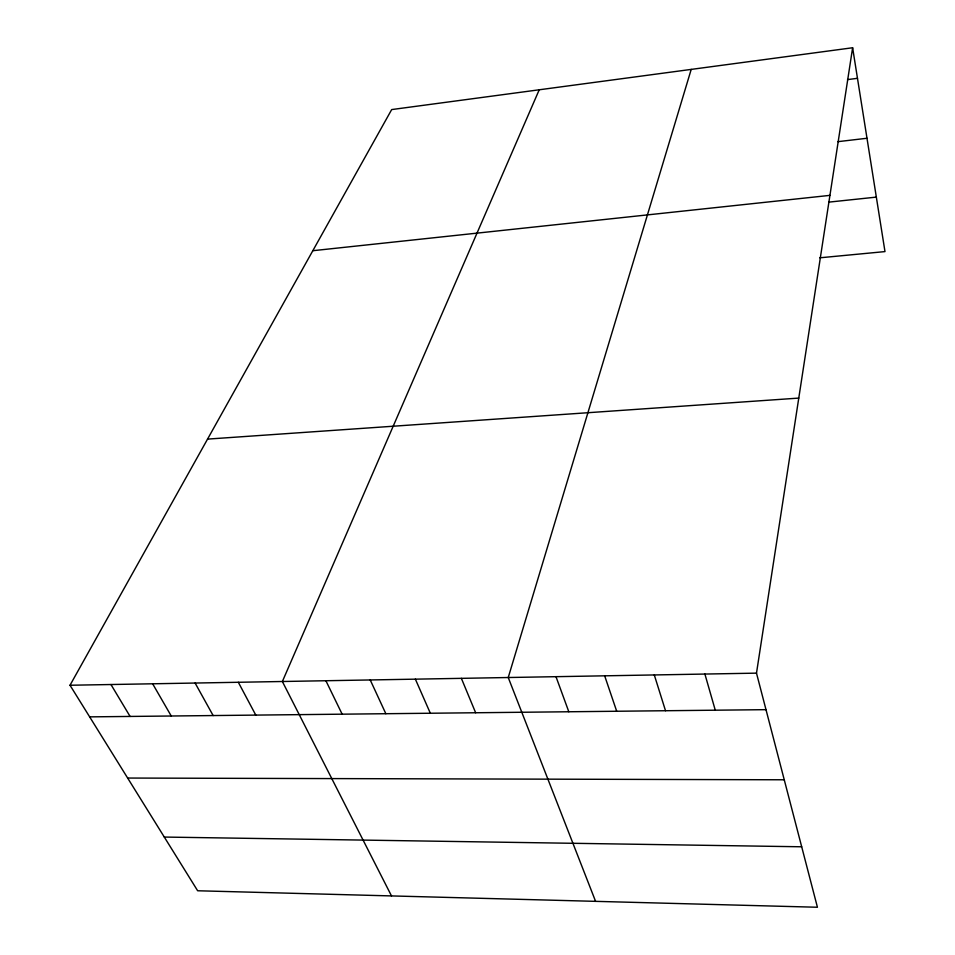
<?xml version="1.0" encoding="UTF-8"?>
<svg xmlns="http://www.w3.org/2000/svg" width="955" height="955" viewBox="0 0 955 955"><rect width="100%" height="100%" fill="white"/><g stroke="black" fill="none" stroke-linecap="round" stroke-linejoin="round"><path stroke-width="1.43" d="M756.491 673.144L852.624 47.75L391.681 109.574L70.013 685.248L197.649 890.764L817.432 907.25L756.491 673.144L70.013 685.248M691.205 69.405L508.239 677.525L595.586 901.353M539.229 89.782L282.37 681.512L391.502 895.921M847.527 79.599L857.483 78.322M837.905 141.662L866.997 138.26M312.822 250.711L829.931 195.369M828.845 202.126L876.344 197.112M819.784 257.814L884.987 251.595L852.624 47.75M207.545 439.109L798.774 398.092M89.651 716.871L765.994 709.661M127.648 778.05L784.246 779.781M164.284 837.058L801.687 846.787M110.959 684.532L130.095 716.441M152.645 683.792L171.243 716.011M195.107 683.04L213.144 715.558M238.332 682.288L255.797 715.104M325.894 680.736L342.153 714.185M370.23 679.96L385.844 713.719M415.377 679.16L430.335 713.242M461.372 678.348L475.65 712.764M555.989 676.677L568.81 711.762M604.67 675.83L616.703 711.26M654.294 674.946L665.516 710.735M704.897 674.063L715.271 710.21"/></g></svg>
